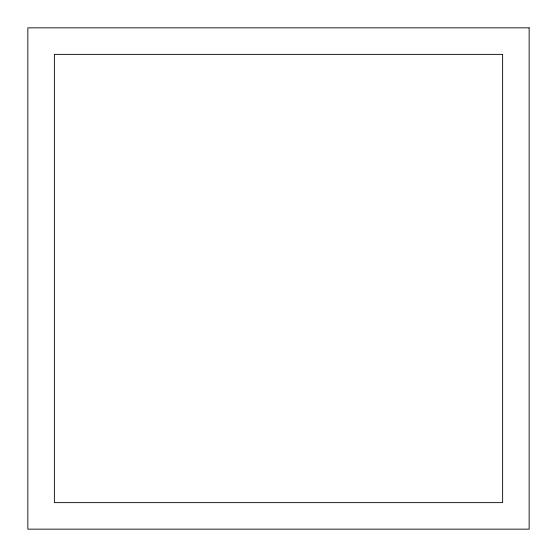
<?xml version="1.0" encoding="UTF-8"?>
<svg xmlns="http://www.w3.org/2000/svg" width="557" height="557" viewBox="0 0 557 557"><rect width="100%" height="100%" fill="white"/><g stroke="black" fill="none" stroke-linecap="round" stroke-linejoin="round"><path stroke-width="0.84" d="M529.15 27.85L27.85 27.85L27.85 529.15L529.15 529.15L529.15 27.85M502.63 54.37L54.37 54.37L54.37 502.63L502.63 502.63L502.63 54.37"/></g></svg>
